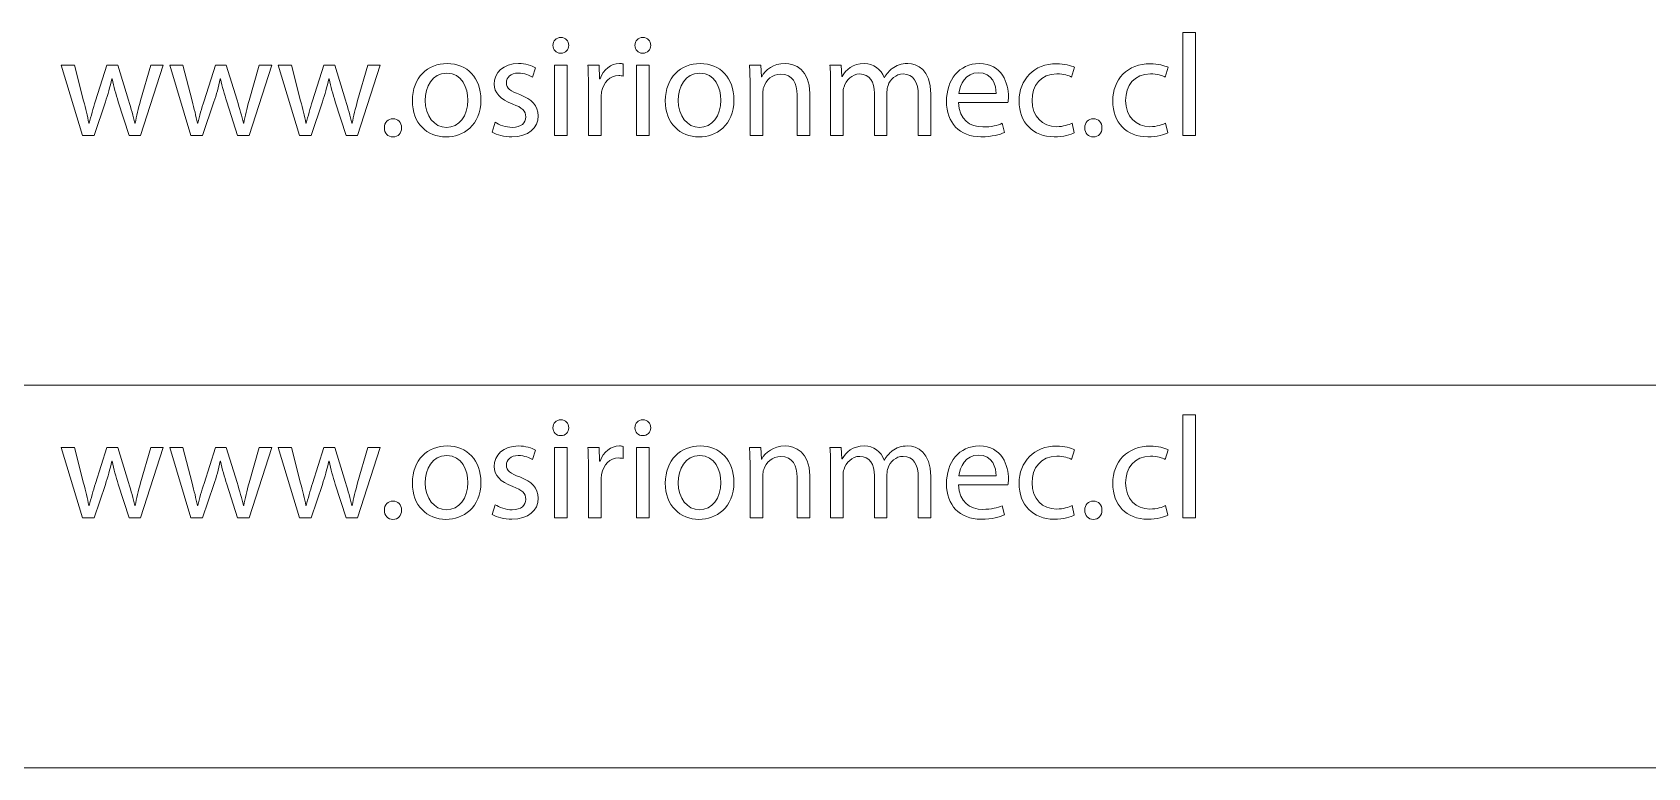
# Model space of a CAD drawing. Header units: inches. Extents: x 4400 to 4800, y 4100 to 4300.
# Drawn here: x 4631.4 to 4687.1, y 4180.2 to 4205.6 of the extents above; entities that cross this region are included whole.
import ezdxf

# ---------------------------------------------------------------- set-up
doc = ezdxf.new("R2010")
doc.units = ezdxf.units.IN
doc.header["$MEASUREMENT"] = 0
doc.layers.add('Capa 1', color=7, linetype='Continuous')

# ---------------------------------------------------------------- blocks, each defined once
blk = doc.blocks.new('block 39')
at = {"layer": 'Capa 1', "color": 1, "lineweight": 9, "true_color": 0xff0000}
for points in [[(4671.053, 4205.572), (4671.493, 4205.572), (4671.493, 4202.022), (4671.053, 4202.022), (4671.053, 4205.572)], [(4649.398, 4202.022), (4649.398, 4204.442), (4649.838, 4204.442), (4649.838, 4202.022), (4649.398, 4202.022)], [(4652.223, 4202.022), (4652.223, 4204.442), (4652.663, 4204.442), (4652.663, 4202.022), (4652.223, 4202.022)]]:
    blk.add_lwpolyline(points, dxfattribs=at)
for points, knots in [([(4649.888, 4205.122), (4649.893, 4204.972), (4649.783, 4204.852), (4649.608, 4204.852), (4649.453, 4204.852), (4649.343, 4204.972), (4649.343, 4205.122), (4649.343, 4205.278), (4649.458, 4205.397), (4649.618, 4205.397), (4649.783, 4205.397), (4649.888, 4205.278), (4649.888, 4205.122)], [0, 0, 0, 0, 1, 1, 1, 2, 2, 2, 3, 3, 3, 4, 4, 4, 4]), ([(4652.713, 4205.122), (4652.718, 4204.972), (4652.608, 4204.852), (4652.433, 4204.852), (4652.278, 4204.852), (4652.168, 4204.972), (4652.168, 4205.122), (4652.168, 4205.278), (4652.283, 4205.397), (4652.443, 4205.397), (4652.608, 4205.397), (4652.713, 4205.278), (4652.713, 4205.122)], [0, 0, 0, 0, 1, 1, 1, 2, 2, 2, 3, 3, 3, 4, 4, 4, 4]), ([(4632.848, 4204.442), (4632.848, 4204.442), (4633.168, 4203.212), (4633.168, 4203.212), (4633.238, 4202.942), (4633.303, 4202.692), (4633.348, 4202.442), (4633.348, 4202.442), (4633.363, 4202.442), (4633.363, 4202.442), (4633.418, 4202.687), (4633.498, 4202.947), (4633.578, 4203.207), (4633.578, 4203.207), (4633.973, 4204.442), (4633.973, 4204.442), (4633.973, 4204.442), (4634.343, 4204.442), (4634.343, 4204.442), (4634.343, 4204.442), (4634.719, 4203.232), (4634.719, 4203.232), (4634.809, 4202.942), (4634.879, 4202.687), (4634.934, 4202.442), (4634.934, 4202.442), (4634.948, 4202.442), (4634.948, 4202.442), (4634.988, 4202.687), (4635.054, 4202.942), (4635.133, 4203.227), (4635.133, 4203.227), (4635.479, 4204.442), (4635.479, 4204.442), (4635.479, 4204.442), (4635.914, 4204.442), (4635.914, 4204.442), (4635.914, 4204.442), (4635.133, 4202.022), (4635.133, 4202.022), (4635.133, 4202.022), (4634.733, 4202.022), (4634.733, 4202.022), (4634.733, 4202.022), (4634.363, 4203.177), (4634.363, 4203.177), (4634.278, 4203.447), (4634.208, 4203.687), (4634.148, 4203.972), (4634.148, 4203.972), (4634.138, 4203.972), (4634.138, 4203.972), (4634.079, 4203.682), (4634.003, 4203.432), (4633.918, 4203.172), (4633.918, 4203.172), (4633.528, 4202.022), (4633.528, 4202.022), (4633.528, 4202.022), (4633.128, 4202.022), (4633.128, 4202.022), (4633.128, 4202.022), (4632.398, 4204.442), (4632.398, 4204.442), (4632.398, 4204.442), (4632.848, 4204.442), (4632.848, 4204.442)], [0, 0, 0, 0, 1, 1, 1, 2, 2, 2, 3, 3, 3, 4, 4, 4, 5, 5, 5, 6, 6, 6, 7, 7, 7, 8, 8, 8, 9, 9, 9, 10, 10, 10, 11, 11, 11, 12, 12, 12, 13, 13, 13, 14, 14, 14, 15, 15, 15, 16, 16, 16, 17, 17, 17, 18, 18, 18, 19, 19, 19, 20, 20, 20, 21, 21, 21, 22, 22, 22, 22]), ([(4636.588, 4204.442), (4636.588, 4204.442), (4636.908, 4203.212), (4636.908, 4203.212), (4636.978, 4202.942), (4637.043, 4202.692), (4637.088, 4202.442), (4637.088, 4202.442), (4637.103, 4202.442), (4637.103, 4202.442), (4637.158, 4202.687), (4637.238, 4202.947), (4637.318, 4203.207), (4637.318, 4203.207), (4637.713, 4204.442), (4637.713, 4204.442), (4637.713, 4204.442), (4638.083, 4204.442), (4638.083, 4204.442), (4638.083, 4204.442), (4638.459, 4203.232), (4638.459, 4203.232), (4638.549, 4202.942), (4638.618, 4202.687), (4638.674, 4202.442), (4638.674, 4202.442), (4638.688, 4202.442), (4638.688, 4202.442), (4638.728, 4202.687), (4638.794, 4202.942), (4638.873, 4203.227), (4638.873, 4203.227), (4639.219, 4204.442), (4639.219, 4204.442), (4639.219, 4204.442), (4639.654, 4204.442), (4639.654, 4204.442), (4639.654, 4204.442), (4638.873, 4202.022), (4638.873, 4202.022), (4638.873, 4202.022), (4638.473, 4202.022), (4638.473, 4202.022), (4638.473, 4202.022), (4638.103, 4203.177), (4638.103, 4203.177), (4638.018, 4203.447), (4637.948, 4203.687), (4637.888, 4203.972), (4637.888, 4203.972), (4637.878, 4203.972), (4637.878, 4203.972), (4637.819, 4203.682), (4637.743, 4203.432), (4637.658, 4203.172), (4637.658, 4203.172), (4637.268, 4202.022), (4637.268, 4202.022), (4637.268, 4202.022), (4636.868, 4202.022), (4636.868, 4202.022), (4636.868, 4202.022), (4636.138, 4204.442), (4636.138, 4204.442), (4636.138, 4204.442), (4636.588, 4204.442), (4636.588, 4204.442)], [0, 0, 0, 0, 1, 1, 1, 2, 2, 2, 3, 3, 3, 4, 4, 4, 5, 5, 5, 6, 6, 6, 7, 7, 7, 8, 8, 8, 9, 9, 9, 10, 10, 10, 11, 11, 11, 12, 12, 12, 13, 13, 13, 14, 14, 14, 15, 15, 15, 16, 16, 16, 17, 17, 17, 18, 18, 18, 19, 19, 19, 20, 20, 20, 21, 21, 21, 22, 22, 22, 22]), ([(4640.328, 4204.442), (4640.328, 4204.442), (4640.648, 4203.212), (4640.648, 4203.212), (4640.718, 4202.942), (4640.783, 4202.692), (4640.828, 4202.442), (4640.828, 4202.442), (4640.843, 4202.442), (4640.843, 4202.442), (4640.898, 4202.687), (4640.978, 4202.947), (4641.058, 4203.207), (4641.058, 4203.207), (4641.453, 4204.442), (4641.453, 4204.442), (4641.453, 4204.442), (4641.823, 4204.442), (4641.823, 4204.442), (4641.823, 4204.442), (4642.199, 4203.232), (4642.199, 4203.232), (4642.289, 4202.942), (4642.358, 4202.687), (4642.414, 4202.442), (4642.414, 4202.442), (4642.428, 4202.442), (4642.428, 4202.442), (4642.468, 4202.687), (4642.534, 4202.942), (4642.613, 4203.227), (4642.613, 4203.227), (4642.959, 4204.442), (4642.959, 4204.442), (4642.959, 4204.442), (4643.394, 4204.442), (4643.394, 4204.442), (4643.394, 4204.442), (4642.613, 4202.022), (4642.613, 4202.022), (4642.613, 4202.022), (4642.213, 4202.022), (4642.213, 4202.022), (4642.213, 4202.022), (4641.843, 4203.177), (4641.843, 4203.177), (4641.758, 4203.447), (4641.688, 4203.687), (4641.628, 4203.972), (4641.628, 4203.972), (4641.618, 4203.972), (4641.618, 4203.972), (4641.559, 4203.682), (4641.483, 4203.432), (4641.398, 4203.172), (4641.398, 4203.172), (4641.008, 4202.022), (4641.008, 4202.022), (4641.008, 4202.022), (4640.608, 4202.022), (4640.608, 4202.022), (4640.608, 4202.022), (4639.878, 4204.442), (4639.878, 4204.442), (4639.878, 4204.442), (4640.328, 4204.442), (4640.328, 4204.442)], [0, 0, 0, 0, 1, 1, 1, 2, 2, 2, 3, 3, 3, 4, 4, 4, 5, 5, 5, 6, 6, 6, 7, 7, 7, 8, 8, 8, 9, 9, 9, 10, 10, 10, 11, 11, 11, 12, 12, 12, 13, 13, 13, 14, 14, 14, 15, 15, 15, 16, 16, 16, 17, 17, 17, 18, 18, 18, 19, 19, 19, 20, 20, 20, 21, 21, 21, 22, 22, 22, 22]), ([(4646.863, 4203.252), (4646.863, 4202.357), (4646.244, 4201.967), (4645.658, 4201.967), (4645.003, 4201.967), (4644.498, 4202.447), (4644.498, 4203.212), (4644.498, 4204.022), (4645.028, 4204.497), (4645.698, 4204.497), (4646.393, 4204.497), (4646.863, 4203.992), (4646.863, 4203.252)], [0, 0, 0, 0, 1, 1, 1, 2, 2, 2, 3, 3, 3, 4, 4, 4, 4]), ([(4647.358, 4202.472), (4647.488, 4202.387), (4647.718, 4202.297), (4647.938, 4202.297), (4648.258, 4202.297), (4648.408, 4202.457), (4648.408, 4202.657), (4648.408, 4202.867), (4648.283, 4202.982), (4647.958, 4203.102), (4647.523, 4203.257), (4647.318, 4203.497), (4647.318, 4203.787), (4647.318, 4204.177), (4647.633, 4204.497), (4648.153, 4204.497), (4648.398, 4204.497), (4648.613, 4204.427), (4648.748, 4204.347), (4648.748, 4204.347), (4648.638, 4204.027), (4648.638, 4204.027), (4648.543, 4204.087), (4648.368, 4204.167), (4648.143, 4204.167), (4647.883, 4204.167), (4647.738, 4204.017), (4647.738, 4203.837), (4647.738, 4203.637), (4647.883, 4203.547), (4648.198, 4203.427), (4648.618, 4203.267), (4648.833, 4203.057), (4648.833, 4202.697), (4648.833, 4202.272), (4648.503, 4201.972), (4647.928, 4201.972), (4647.663, 4201.972), (4647.418, 4202.037), (4647.248, 4202.137), (4647.248, 4202.137), (4647.358, 4202.472), (4647.358, 4202.472)], [0, 0, 0, 0, 1, 1, 1, 2, 2, 2, 3, 3, 3, 4, 4, 4, 5, 5, 5, 6, 6, 6, 7, 7, 7, 8, 8, 8, 9, 9, 9, 10, 10, 10, 11, 11, 11, 12, 12, 12, 13, 13, 13, 14, 14, 14, 14]), ([(4650.568, 4203.687), (4650.568, 4203.972), (4650.563, 4204.217), (4650.548, 4204.442), (4650.548, 4204.442), (4650.933, 4204.442), (4650.933, 4204.442), (4650.933, 4204.442), (4650.948, 4203.967), (4650.948, 4203.967), (4650.948, 4203.967), (4650.968, 4203.967), (4650.968, 4203.967), (4651.078, 4204.292), (4651.343, 4204.497), (4651.638, 4204.497), (4651.688, 4204.497), (4651.723, 4204.492), (4651.763, 4204.482), (4651.763, 4204.482), (4651.763, 4204.067), (4651.763, 4204.067), (4651.718, 4204.077), (4651.673, 4204.082), (4651.613, 4204.082), (4651.303, 4204.082), (4651.083, 4203.847), (4651.023, 4203.517), (4651.013, 4203.457), (4651.003, 4203.387), (4651.003, 4203.312), (4651.003, 4203.312), (4651.003, 4202.022), (4651.003, 4202.022), (4651.003, 4202.022), (4650.568, 4202.022), (4650.568, 4202.022), (4650.568, 4202.022), (4650.568, 4203.687), (4650.568, 4203.687)], [0, 0, 0, 0, 1, 1, 1, 2, 2, 2, 3, 3, 3, 4, 4, 4, 5, 5, 5, 6, 6, 6, 7, 7, 7, 8, 8, 8, 9, 9, 9, 10, 10, 10, 11, 11, 11, 12, 12, 12, 13, 13, 13, 13]), ([(4655.583, 4203.252), (4655.583, 4202.357), (4654.963, 4201.967), (4654.378, 4201.967), (4653.723, 4201.967), (4653.218, 4202.447), (4653.218, 4203.212), (4653.218, 4204.022), (4653.748, 4204.497), (4654.418, 4204.497), (4655.113, 4204.497), (4655.583, 4203.992), (4655.583, 4203.252)], [0, 0, 0, 0, 1, 1, 1, 2, 2, 2, 3, 3, 3, 4, 4, 4, 4]), ([(4656.138, 4203.787), (4656.138, 4204.037), (4656.133, 4204.242), (4656.118, 4204.442), (4656.118, 4204.442), (4656.508, 4204.442), (4656.508, 4204.442), (4656.508, 4204.442), (4656.533, 4204.042), (4656.533, 4204.042), (4656.533, 4204.042), (4656.543, 4204.042), (4656.543, 4204.042), (4656.663, 4204.272), (4656.943, 4204.497), (4657.343, 4204.497), (4657.678, 4204.497), (4658.198, 4204.297), (4658.198, 4203.467), (4658.198, 4203.467), (4658.198, 4202.022), (4658.198, 4202.022), (4658.198, 4202.022), (4657.758, 4202.022), (4657.758, 4202.022), (4657.758, 4202.022), (4657.758, 4203.417), (4657.758, 4203.417), (4657.758, 4203.807), (4657.613, 4204.132), (4657.198, 4204.132), (4656.908, 4204.132), (4656.683, 4203.927), (4656.608, 4203.682), (4656.588, 4203.627), (4656.578, 4203.552), (4656.578, 4203.477), (4656.578, 4203.477), (4656.578, 4202.022), (4656.578, 4202.022), (4656.578, 4202.022), (4656.138, 4202.022), (4656.138, 4202.022), (4656.138, 4202.022), (4656.138, 4203.787), (4656.138, 4203.787)], [0, 0, 0, 0, 1, 1, 1, 2, 2, 2, 3, 3, 3, 4, 4, 4, 5, 5, 5, 6, 6, 6, 7, 7, 7, 8, 8, 8, 9, 9, 9, 10, 10, 10, 11, 11, 11, 12, 12, 12, 13, 13, 13, 14, 14, 14, 15, 15, 15, 15]), ([(4658.913, 4203.787), (4658.913, 4204.037), (4658.908, 4204.242), (4658.893, 4204.442), (4658.893, 4204.442), (4659.278, 4204.442), (4659.278, 4204.442), (4659.278, 4204.442), (4659.298, 4204.052), (4659.298, 4204.052), (4659.298, 4204.052), (4659.313, 4204.052), (4659.313, 4204.052), (4659.448, 4204.282), (4659.673, 4204.497), (4660.073, 4204.497), (4660.403, 4204.497), (4660.653, 4204.297), (4660.758, 4204.012), (4660.758, 4204.012), (4660.768, 4204.012), (4660.768, 4204.012), (4660.843, 4204.147), (4660.938, 4204.252), (4661.038, 4204.327), (4661.183, 4204.437), (4661.343, 4204.497), (4661.573, 4204.497), (4661.893, 4204.497), (4662.368, 4204.287), (4662.368, 4203.447), (4662.368, 4203.447), (4662.368, 4202.022), (4662.368, 4202.022), (4662.368, 4202.022), (4661.938, 4202.022), (4661.938, 4202.022), (4661.938, 4202.022), (4661.938, 4203.392), (4661.938, 4203.392), (4661.938, 4203.857), (4661.768, 4204.137), (4661.413, 4204.137), (4661.163, 4204.137), (4660.968, 4203.952), (4660.893, 4203.737), (4660.873, 4203.677), (4660.858, 4203.597), (4660.858, 4203.517), (4660.858, 4203.517), (4660.858, 4202.022), (4660.858, 4202.022), (4660.858, 4202.022), (4660.428, 4202.022), (4660.428, 4202.022), (4660.428, 4202.022), (4660.428, 4203.472), (4660.428, 4203.472), (4660.428, 4203.857), (4660.258, 4204.137), (4659.923, 4204.137), (4659.648, 4204.137), (4659.448, 4203.917), (4659.378, 4203.697), (4659.353, 4203.632), (4659.343, 4203.557), (4659.343, 4203.482), (4659.343, 4203.482), (4659.343, 4202.022), (4659.343, 4202.022), (4659.343, 4202.022), (4658.913, 4202.022), (4658.913, 4202.022), (4658.913, 4202.022), (4658.913, 4203.787), (4658.913, 4203.787)], [0, 0, 0, 0, 1, 1, 1, 2, 2, 2, 3, 3, 3, 4, 4, 4, 5, 5, 5, 6, 6, 6, 7, 7, 7, 8, 8, 8, 9, 9, 9, 10, 10, 10, 11, 11, 11, 12, 12, 12, 13, 13, 13, 14, 14, 14, 15, 15, 15, 16, 16, 16, 17, 17, 17, 18, 18, 18, 19, 19, 19, 20, 20, 20, 21, 21, 21, 22, 22, 22, 23, 23, 23, 24, 24, 24, 25, 25, 25, 25]), ([(4663.328, 4203.152), (4663.338, 4202.557), (4663.718, 4202.312), (4664.158, 4202.312), (4664.473, 4202.312), (4664.663, 4202.367), (4664.828, 4202.437), (4664.828, 4202.437), (4664.903, 4202.122), (4664.903, 4202.122), (4664.748, 4202.052), (4664.483, 4201.972), (4664.098, 4201.972), (4663.353, 4201.972), (4662.908, 4202.462), (4662.908, 4203.192), (4662.908, 4203.922), (4663.338, 4204.497), (4664.043, 4204.497), (4664.833, 4204.497), (4665.043, 4203.802), (4665.043, 4203.357), (4665.043, 4203.267), (4665.033, 4203.197), (4665.028, 4203.152), (4665.028, 4203.152), (4663.328, 4203.152), (4663.328, 4203.152)], [0, 0, 0, 0, 1, 1, 1, 2, 2, 2, 3, 3, 3, 4, 4, 4, 5, 5, 5, 6, 6, 6, 7, 7, 7, 8, 8, 8, 9, 9, 9, 9]), ([(4667.313, 4202.112), (4667.198, 4202.052), (4666.943, 4201.972), (4666.618, 4201.972), (4665.888, 4201.972), (4665.413, 4202.467), (4665.413, 4203.207), (4665.413, 4203.952), (4665.923, 4204.492), (4666.713, 4204.492), (4666.973, 4204.492), (4667.203, 4204.427), (4667.323, 4204.367), (4667.323, 4204.367), (4667.223, 4204.027), (4667.223, 4204.027), (4667.118, 4204.087), (4666.953, 4204.142), (4666.713, 4204.142), (4666.158, 4204.142), (4665.857, 4203.732), (4665.857, 4203.227), (4665.857, 4202.667), (4666.218, 4202.322), (4666.698, 4202.322), (4666.948, 4202.322), (4667.113, 4202.387), (4667.238, 4202.442), (4667.238, 4202.442), (4667.313, 4202.112), (4667.313, 4202.112)], [0, 0, 0, 0, 1, 1, 1, 2, 2, 2, 3, 3, 3, 4, 4, 4, 5, 5, 5, 6, 6, 6, 7, 7, 7, 8, 8, 8, 9, 9, 9, 10, 10, 10, 10]), ([(4670.538, 4202.112), (4670.423, 4202.052), (4670.168, 4201.972), (4669.843, 4201.972), (4669.113, 4201.972), (4668.638, 4202.467), (4668.638, 4203.207), (4668.638, 4203.952), (4669.148, 4204.492), (4669.938, 4204.492), (4670.198, 4204.492), (4670.428, 4204.427), (4670.548, 4204.367), (4670.548, 4204.367), (4670.448, 4204.027), (4670.448, 4204.027), (4670.343, 4204.087), (4670.178, 4204.142), (4669.938, 4204.142), (4669.383, 4204.142), (4669.082, 4203.732), (4669.082, 4203.227), (4669.082, 4202.667), (4669.443, 4202.322), (4669.923, 4202.322), (4670.173, 4202.322), (4670.338, 4202.387), (4670.463, 4202.442), (4670.463, 4202.442), (4670.538, 4202.112), (4670.538, 4202.112)], [0, 0, 0, 0, 1, 1, 1, 2, 2, 2, 3, 3, 3, 4, 4, 4, 5, 5, 5, 6, 6, 6, 7, 7, 7, 8, 8, 8, 9, 9, 9, 10, 10, 10, 10]), ([(4644.943, 4203.227), (4644.943, 4202.697), (4645.248, 4202.297), (4645.678, 4202.297), (4646.098, 4202.297), (4646.413, 4202.692), (4646.413, 4203.237), (4646.413, 4203.647), (4646.208, 4204.167), (4645.688, 4204.167), (4645.168, 4204.167), (4644.943, 4203.687), (4644.943, 4203.227)], [0, 0, 0, 0, 1, 1, 1, 2, 2, 2, 3, 3, 3, 4, 4, 4, 4]), ([(4653.663, 4203.227), (4653.663, 4202.697), (4653.968, 4202.297), (4654.398, 4202.297), (4654.818, 4202.297), (4655.133, 4202.692), (4655.133, 4203.237), (4655.133, 4203.647), (4654.928, 4204.167), (4654.408, 4204.167), (4653.888, 4204.167), (4653.663, 4203.687), (4653.663, 4203.227)], [0, 0, 0, 0, 1, 1, 1, 2, 2, 2, 3, 3, 3, 4, 4, 4, 4]), ([(4664.618, 4203.467), (4664.623, 4203.747), (4664.503, 4204.182), (4664.008, 4204.182), (4663.563, 4204.182), (4663.368, 4203.772), (4663.333, 4203.467), (4663.333, 4203.467), (4664.618, 4203.467), (4664.618, 4203.467)], [0, 0, 0, 0, 1, 1, 1, 2, 2, 2, 3, 3, 3, 3]), ([(4643.533, 4202.282), (4643.533, 4202.467), (4643.658, 4202.597), (4643.833, 4202.597), (4644.008, 4202.597), (4644.128, 4202.467), (4644.128, 4202.282), (4644.128, 4202.102), (4644.013, 4201.967), (4643.828, 4201.967), (4643.653, 4201.967), (4643.533, 4202.102), (4643.533, 4202.282)], [0, 0, 0, 0, 1, 1, 1, 2, 2, 2, 3, 3, 3, 4, 4, 4, 4]), ([(4667.673, 4202.282), (4667.673, 4202.467), (4667.798, 4202.597), (4667.973, 4202.597), (4668.148, 4202.597), (4668.268, 4202.467), (4668.268, 4202.282), (4668.268, 4202.102), (4668.153, 4201.967), (4667.968, 4201.967), (4667.793, 4201.967), (4667.673, 4202.102), (4667.673, 4202.282)], [0, 0, 0, 0, 1, 1, 1, 2, 2, 2, 3, 3, 3, 4, 4, 4, 4])]:
    blk.add_open_spline(points, degree=3, knots=knots, dxfattribs=at)
blk = doc.blocks.new('block 40')
at = {"layer": 'Capa 1', "color": 1, "lineweight": 9, "true_color": 0xff0000}
for points in [[(4671.053, 4192.398), (4671.493, 4192.398), (4671.493, 4188.848), (4671.053, 4188.848), (4671.053, 4192.398)], [(4649.398, 4188.848), (4649.398, 4191.268), (4649.838, 4191.268), (4649.838, 4188.848), (4649.398, 4188.848)], [(4652.223, 4188.848), (4652.223, 4191.268), (4652.663, 4191.268), (4652.663, 4188.848), (4652.223, 4188.848)]]:
    blk.add_lwpolyline(points, dxfattribs=at)
for points, knots in [([(4649.888, 4191.948), (4649.893, 4191.798), (4649.783, 4191.678), (4649.608, 4191.678), (4649.453, 4191.678), (4649.343, 4191.798), (4649.343, 4191.948), (4649.343, 4192.103), (4649.458, 4192.223), (4649.618, 4192.223), (4649.783, 4192.223), (4649.888, 4192.103), (4649.888, 4191.948)], [0, 0, 0, 0, 1, 1, 1, 2, 2, 2, 3, 3, 3, 4, 4, 4, 4]), ([(4652.713, 4191.948), (4652.718, 4191.798), (4652.608, 4191.678), (4652.433, 4191.678), (4652.278, 4191.678), (4652.168, 4191.798), (4652.168, 4191.948), (4652.168, 4192.103), (4652.283, 4192.223), (4652.443, 4192.223), (4652.608, 4192.223), (4652.713, 4192.103), (4652.713, 4191.948)], [0, 0, 0, 0, 1, 1, 1, 2, 2, 2, 3, 3, 3, 4, 4, 4, 4]), ([(4632.848, 4191.268), (4632.848, 4191.268), (4633.168, 4190.038), (4633.168, 4190.038), (4633.238, 4189.768), (4633.303, 4189.518), (4633.348, 4189.268), (4633.348, 4189.268), (4633.363, 4189.268), (4633.363, 4189.268), (4633.418, 4189.513), (4633.498, 4189.773), (4633.578, 4190.033), (4633.578, 4190.033), (4633.973, 4191.268), (4633.973, 4191.268), (4633.973, 4191.268), (4634.343, 4191.268), (4634.343, 4191.268), (4634.343, 4191.268), (4634.719, 4190.058), (4634.719, 4190.058), (4634.809, 4189.768), (4634.879, 4189.513), (4634.934, 4189.268), (4634.934, 4189.268), (4634.948, 4189.268), (4634.948, 4189.268), (4634.988, 4189.513), (4635.054, 4189.768), (4635.133, 4190.053), (4635.133, 4190.053), (4635.479, 4191.268), (4635.479, 4191.268), (4635.479, 4191.268), (4635.914, 4191.268), (4635.914, 4191.268), (4635.914, 4191.268), (4635.133, 4188.848), (4635.133, 4188.848), (4635.133, 4188.848), (4634.733, 4188.848), (4634.733, 4188.848), (4634.733, 4188.848), (4634.363, 4190.003), (4634.363, 4190.003), (4634.278, 4190.273), (4634.208, 4190.513), (4634.148, 4190.798), (4634.148, 4190.798), (4634.138, 4190.798), (4634.138, 4190.798), (4634.079, 4190.508), (4634.003, 4190.258), (4633.918, 4189.998), (4633.918, 4189.998), (4633.528, 4188.848), (4633.528, 4188.848), (4633.528, 4188.848), (4633.128, 4188.848), (4633.128, 4188.848), (4633.128, 4188.848), (4632.398, 4191.268), (4632.398, 4191.268), (4632.398, 4191.268), (4632.848, 4191.268), (4632.848, 4191.268)], [0, 0, 0, 0, 1, 1, 1, 2, 2, 2, 3, 3, 3, 4, 4, 4, 5, 5, 5, 6, 6, 6, 7, 7, 7, 8, 8, 8, 9, 9, 9, 10, 10, 10, 11, 11, 11, 12, 12, 12, 13, 13, 13, 14, 14, 14, 15, 15, 15, 16, 16, 16, 17, 17, 17, 18, 18, 18, 19, 19, 19, 20, 20, 20, 21, 21, 21, 22, 22, 22, 22]), ([(4636.588, 4191.268), (4636.588, 4191.268), (4636.908, 4190.038), (4636.908, 4190.038), (4636.978, 4189.768), (4637.043, 4189.518), (4637.088, 4189.268), (4637.088, 4189.268), (4637.103, 4189.268), (4637.103, 4189.268), (4637.158, 4189.513), (4637.238, 4189.773), (4637.318, 4190.033), (4637.318, 4190.033), (4637.713, 4191.268), (4637.713, 4191.268), (4637.713, 4191.268), (4638.083, 4191.268), (4638.083, 4191.268), (4638.083, 4191.268), (4638.459, 4190.058), (4638.459, 4190.058), (4638.549, 4189.768), (4638.618, 4189.513), (4638.674, 4189.268), (4638.674, 4189.268), (4638.688, 4189.268), (4638.688, 4189.268), (4638.728, 4189.513), (4638.794, 4189.768), (4638.873, 4190.053), (4638.873, 4190.053), (4639.219, 4191.268), (4639.219, 4191.268), (4639.219, 4191.268), (4639.654, 4191.268), (4639.654, 4191.268), (4639.654, 4191.268), (4638.873, 4188.848), (4638.873, 4188.848), (4638.873, 4188.848), (4638.473, 4188.848), (4638.473, 4188.848), (4638.473, 4188.848), (4638.103, 4190.003), (4638.103, 4190.003), (4638.018, 4190.273), (4637.948, 4190.513), (4637.888, 4190.798), (4637.888, 4190.798), (4637.878, 4190.798), (4637.878, 4190.798), (4637.819, 4190.508), (4637.743, 4190.258), (4637.658, 4189.998), (4637.658, 4189.998), (4637.268, 4188.848), (4637.268, 4188.848), (4637.268, 4188.848), (4636.868, 4188.848), (4636.868, 4188.848), (4636.868, 4188.848), (4636.138, 4191.268), (4636.138, 4191.268), (4636.138, 4191.268), (4636.588, 4191.268), (4636.588, 4191.268)], [0, 0, 0, 0, 1, 1, 1, 2, 2, 2, 3, 3, 3, 4, 4, 4, 5, 5, 5, 6, 6, 6, 7, 7, 7, 8, 8, 8, 9, 9, 9, 10, 10, 10, 11, 11, 11, 12, 12, 12, 13, 13, 13, 14, 14, 14, 15, 15, 15, 16, 16, 16, 17, 17, 17, 18, 18, 18, 19, 19, 19, 20, 20, 20, 21, 21, 21, 22, 22, 22, 22]), ([(4640.328, 4191.268), (4640.328, 4191.268), (4640.648, 4190.038), (4640.648, 4190.038), (4640.718, 4189.768), (4640.783, 4189.518), (4640.828, 4189.268), (4640.828, 4189.268), (4640.843, 4189.268), (4640.843, 4189.268), (4640.898, 4189.513), (4640.978, 4189.773), (4641.058, 4190.033), (4641.058, 4190.033), (4641.453, 4191.268), (4641.453, 4191.268), (4641.453, 4191.268), (4641.823, 4191.268), (4641.823, 4191.268), (4641.823, 4191.268), (4642.199, 4190.058), (4642.199, 4190.058), (4642.289, 4189.768), (4642.358, 4189.513), (4642.414, 4189.268), (4642.414, 4189.268), (4642.428, 4189.268), (4642.428, 4189.268), (4642.468, 4189.513), (4642.534, 4189.768), (4642.613, 4190.053), (4642.613, 4190.053), (4642.959, 4191.268), (4642.959, 4191.268), (4642.959, 4191.268), (4643.394, 4191.268), (4643.394, 4191.268), (4643.394, 4191.268), (4642.613, 4188.848), (4642.613, 4188.848), (4642.613, 4188.848), (4642.213, 4188.848), (4642.213, 4188.848), (4642.213, 4188.848), (4641.843, 4190.003), (4641.843, 4190.003), (4641.758, 4190.273), (4641.688, 4190.513), (4641.628, 4190.798), (4641.628, 4190.798), (4641.618, 4190.798), (4641.618, 4190.798), (4641.559, 4190.508), (4641.483, 4190.258), (4641.398, 4189.998), (4641.398, 4189.998), (4641.008, 4188.848), (4641.008, 4188.848), (4641.008, 4188.848), (4640.608, 4188.848), (4640.608, 4188.848), (4640.608, 4188.848), (4639.878, 4191.268), (4639.878, 4191.268), (4639.878, 4191.268), (4640.328, 4191.268), (4640.328, 4191.268)], [0, 0, 0, 0, 1, 1, 1, 2, 2, 2, 3, 3, 3, 4, 4, 4, 5, 5, 5, 6, 6, 6, 7, 7, 7, 8, 8, 8, 9, 9, 9, 10, 10, 10, 11, 11, 11, 12, 12, 12, 13, 13, 13, 14, 14, 14, 15, 15, 15, 16, 16, 16, 17, 17, 17, 18, 18, 18, 19, 19, 19, 20, 20, 20, 21, 21, 21, 22, 22, 22, 22]), ([(4646.863, 4190.078), (4646.863, 4189.183), (4646.244, 4188.793), (4645.658, 4188.793), (4645.003, 4188.793), (4644.498, 4189.273), (4644.498, 4190.038), (4644.498, 4190.848), (4645.028, 4191.323), (4645.698, 4191.323), (4646.393, 4191.323), (4646.863, 4190.818), (4646.863, 4190.078)], [0, 0, 0, 0, 1, 1, 1, 2, 2, 2, 3, 3, 3, 4, 4, 4, 4]), ([(4644.943, 4190.053), (4644.943, 4189.523), (4645.248, 4189.123), (4645.678, 4189.123), (4646.098, 4189.123), (4646.413, 4189.518), (4646.413, 4190.063), (4646.413, 4190.473), (4646.208, 4190.993), (4645.688, 4190.993), (4645.168, 4190.993), (4644.943, 4190.513), (4644.943, 4190.053)], [0, 0, 0, 0, 1, 1, 1, 2, 2, 2, 3, 3, 3, 4, 4, 4, 4]), ([(4647.358, 4189.298), (4647.488, 4189.213), (4647.718, 4189.123), (4647.938, 4189.123), (4648.258, 4189.123), (4648.408, 4189.283), (4648.408, 4189.483), (4648.408, 4189.693), (4648.283, 4189.808), (4647.958, 4189.928), (4647.523, 4190.083), (4647.318, 4190.323), (4647.318, 4190.613), (4647.318, 4191.003), (4647.633, 4191.323), (4648.153, 4191.323), (4648.398, 4191.323), (4648.613, 4191.253), (4648.748, 4191.173), (4648.748, 4191.173), (4648.638, 4190.853), (4648.638, 4190.853), (4648.543, 4190.913), (4648.368, 4190.993), (4648.143, 4190.993), (4647.883, 4190.993), (4647.738, 4190.843), (4647.738, 4190.663), (4647.738, 4190.463), (4647.883, 4190.373), (4648.198, 4190.253), (4648.618, 4190.093), (4648.833, 4189.883), (4648.833, 4189.523), (4648.833, 4189.098), (4648.503, 4188.798), (4647.928, 4188.798), (4647.663, 4188.798), (4647.418, 4188.863), (4647.248, 4188.963), (4647.248, 4188.963), (4647.358, 4189.298), (4647.358, 4189.298)], [0, 0, 0, 0, 1, 1, 1, 2, 2, 2, 3, 3, 3, 4, 4, 4, 5, 5, 5, 6, 6, 6, 7, 7, 7, 8, 8, 8, 9, 9, 9, 10, 10, 10, 11, 11, 11, 12, 12, 12, 13, 13, 13, 14, 14, 14, 14]), ([(4650.568, 4190.513), (4650.568, 4190.798), (4650.563, 4191.043), (4650.548, 4191.268), (4650.548, 4191.268), (4650.933, 4191.268), (4650.933, 4191.268), (4650.933, 4191.268), (4650.948, 4190.793), (4650.948, 4190.793), (4650.948, 4190.793), (4650.968, 4190.793), (4650.968, 4190.793), (4651.078, 4191.118), (4651.343, 4191.323), (4651.638, 4191.323), (4651.688, 4191.323), (4651.723, 4191.318), (4651.763, 4191.308), (4651.763, 4191.308), (4651.763, 4190.893), (4651.763, 4190.893), (4651.718, 4190.903), (4651.673, 4190.908), (4651.613, 4190.908), (4651.303, 4190.908), (4651.083, 4190.673), (4651.023, 4190.343), (4651.013, 4190.283), (4651.003, 4190.213), (4651.003, 4190.138), (4651.003, 4190.138), (4651.003, 4188.848), (4651.003, 4188.848), (4651.003, 4188.848), (4650.568, 4188.848), (4650.568, 4188.848), (4650.568, 4188.848), (4650.568, 4190.513), (4650.568, 4190.513)], [0, 0, 0, 0, 1, 1, 1, 2, 2, 2, 3, 3, 3, 4, 4, 4, 5, 5, 5, 6, 6, 6, 7, 7, 7, 8, 8, 8, 9, 9, 9, 10, 10, 10, 11, 11, 11, 12, 12, 12, 13, 13, 13, 13]), ([(4655.583, 4190.078), (4655.583, 4189.183), (4654.963, 4188.793), (4654.378, 4188.793), (4653.723, 4188.793), (4653.218, 4189.273), (4653.218, 4190.038), (4653.218, 4190.848), (4653.748, 4191.323), (4654.418, 4191.323), (4655.113, 4191.323), (4655.583, 4190.818), (4655.583, 4190.078)], [0, 0, 0, 0, 1, 1, 1, 2, 2, 2, 3, 3, 3, 4, 4, 4, 4]), ([(4653.663, 4190.053), (4653.663, 4189.523), (4653.968, 4189.123), (4654.398, 4189.123), (4654.818, 4189.123), (4655.133, 4189.518), (4655.133, 4190.063), (4655.133, 4190.473), (4654.928, 4190.993), (4654.408, 4190.993), (4653.888, 4190.993), (4653.663, 4190.513), (4653.663, 4190.053)], [0, 0, 0, 0, 1, 1, 1, 2, 2, 2, 3, 3, 3, 4, 4, 4, 4]), ([(4656.138, 4190.613), (4656.138, 4190.863), (4656.133, 4191.068), (4656.118, 4191.268), (4656.118, 4191.268), (4656.508, 4191.268), (4656.508, 4191.268), (4656.508, 4191.268), (4656.533, 4190.868), (4656.533, 4190.868), (4656.533, 4190.868), (4656.543, 4190.868), (4656.543, 4190.868), (4656.663, 4191.098), (4656.943, 4191.323), (4657.343, 4191.323), (4657.678, 4191.323), (4658.198, 4191.123), (4658.198, 4190.293), (4658.198, 4190.293), (4658.198, 4188.848), (4658.198, 4188.848), (4658.198, 4188.848), (4657.758, 4188.848), (4657.758, 4188.848), (4657.758, 4188.848), (4657.758, 4190.243), (4657.758, 4190.243), (4657.758, 4190.633), (4657.613, 4190.958), (4657.198, 4190.958), (4656.908, 4190.958), (4656.683, 4190.753), (4656.608, 4190.508), (4656.588, 4190.453), (4656.578, 4190.378), (4656.578, 4190.303), (4656.578, 4190.303), (4656.578, 4188.848), (4656.578, 4188.848), (4656.578, 4188.848), (4656.138, 4188.848), (4656.138, 4188.848), (4656.138, 4188.848), (4656.138, 4190.613), (4656.138, 4190.613)], [0, 0, 0, 0, 1, 1, 1, 2, 2, 2, 3, 3, 3, 4, 4, 4, 5, 5, 5, 6, 6, 6, 7, 7, 7, 8, 8, 8, 9, 9, 9, 10, 10, 10, 11, 11, 11, 12, 12, 12, 13, 13, 13, 14, 14, 14, 15, 15, 15, 15]), ([(4658.913, 4190.613), (4658.913, 4190.863), (4658.908, 4191.068), (4658.893, 4191.268), (4658.893, 4191.268), (4659.278, 4191.268), (4659.278, 4191.268), (4659.278, 4191.268), (4659.298, 4190.878), (4659.298, 4190.878), (4659.298, 4190.878), (4659.313, 4190.878), (4659.313, 4190.878), (4659.448, 4191.108), (4659.673, 4191.323), (4660.073, 4191.323), (4660.403, 4191.323), (4660.653, 4191.123), (4660.758, 4190.838), (4660.758, 4190.838), (4660.768, 4190.838), (4660.768, 4190.838), (4660.843, 4190.973), (4660.938, 4191.078), (4661.038, 4191.153), (4661.183, 4191.263), (4661.343, 4191.323), (4661.573, 4191.323), (4661.893, 4191.323), (4662.368, 4191.113), (4662.368, 4190.273), (4662.368, 4190.273), (4662.368, 4188.848), (4662.368, 4188.848), (4662.368, 4188.848), (4661.938, 4188.848), (4661.938, 4188.848), (4661.938, 4188.848), (4661.938, 4190.218), (4661.938, 4190.218), (4661.938, 4190.683), (4661.768, 4190.963), (4661.413, 4190.963), (4661.163, 4190.963), (4660.968, 4190.778), (4660.893, 4190.563), (4660.873, 4190.503), (4660.858, 4190.423), (4660.858, 4190.343), (4660.858, 4190.343), (4660.858, 4188.848), (4660.858, 4188.848), (4660.858, 4188.848), (4660.428, 4188.848), (4660.428, 4188.848), (4660.428, 4188.848), (4660.428, 4190.298), (4660.428, 4190.298), (4660.428, 4190.683), (4660.258, 4190.963), (4659.923, 4190.963), (4659.648, 4190.963), (4659.448, 4190.743), (4659.378, 4190.523), (4659.353, 4190.458), (4659.343, 4190.383), (4659.343, 4190.308), (4659.343, 4190.308), (4659.343, 4188.848), (4659.343, 4188.848), (4659.343, 4188.848), (4658.913, 4188.848), (4658.913, 4188.848), (4658.913, 4188.848), (4658.913, 4190.613), (4658.913, 4190.613)], [0, 0, 0, 0, 1, 1, 1, 2, 2, 2, 3, 3, 3, 4, 4, 4, 5, 5, 5, 6, 6, 6, 7, 7, 7, 8, 8, 8, 9, 9, 9, 10, 10, 10, 11, 11, 11, 12, 12, 12, 13, 13, 13, 14, 14, 14, 15, 15, 15, 16, 16, 16, 17, 17, 17, 18, 18, 18, 19, 19, 19, 20, 20, 20, 21, 21, 21, 22, 22, 22, 23, 23, 23, 24, 24, 24, 25, 25, 25, 25]), ([(4663.328, 4189.978), (4663.338, 4189.383), (4663.718, 4189.138), (4664.158, 4189.138), (4664.473, 4189.138), (4664.663, 4189.193), (4664.828, 4189.263), (4664.828, 4189.263), (4664.903, 4188.948), (4664.903, 4188.948), (4664.748, 4188.878), (4664.483, 4188.798), (4664.098, 4188.798), (4663.353, 4188.798), (4662.908, 4189.288), (4662.908, 4190.018), (4662.908, 4190.748), (4663.338, 4191.323), (4664.043, 4191.323), (4664.833, 4191.323), (4665.043, 4190.628), (4665.043, 4190.183), (4665.043, 4190.093), (4665.033, 4190.023), (4665.028, 4189.978), (4665.028, 4189.978), (4663.328, 4189.978), (4663.328, 4189.978)], [0, 0, 0, 0, 1, 1, 1, 2, 2, 2, 3, 3, 3, 4, 4, 4, 5, 5, 5, 6, 6, 6, 7, 7, 7, 8, 8, 8, 9, 9, 9, 9]), ([(4664.618, 4190.293), (4664.623, 4190.573), (4664.503, 4191.008), (4664.008, 4191.008), (4663.563, 4191.008), (4663.368, 4190.598), (4663.333, 4190.293), (4663.333, 4190.293), (4664.618, 4190.293), (4664.618, 4190.293)], [0, 0, 0, 0, 1, 1, 1, 2, 2, 2, 3, 3, 3, 3]), ([(4667.313, 4188.938), (4667.198, 4188.878), (4666.943, 4188.798), (4666.618, 4188.798), (4665.888, 4188.798), (4665.413, 4189.293), (4665.413, 4190.033), (4665.413, 4190.778), (4665.923, 4191.318), (4666.713, 4191.318), (4666.973, 4191.318), (4667.203, 4191.253), (4667.323, 4191.193), (4667.323, 4191.193), (4667.223, 4190.853), (4667.223, 4190.853), (4667.118, 4190.913), (4666.953, 4190.968), (4666.713, 4190.968), (4666.158, 4190.968), (4665.857, 4190.558), (4665.857, 4190.053), (4665.857, 4189.493), (4666.218, 4189.148), (4666.698, 4189.148), (4666.948, 4189.148), (4667.113, 4189.213), (4667.238, 4189.268), (4667.238, 4189.268), (4667.313, 4188.938), (4667.313, 4188.938)], [0, 0, 0, 0, 1, 1, 1, 2, 2, 2, 3, 3, 3, 4, 4, 4, 5, 5, 5, 6, 6, 6, 7, 7, 7, 8, 8, 8, 9, 9, 9, 10, 10, 10, 10]), ([(4670.538, 4188.938), (4670.423, 4188.878), (4670.168, 4188.798), (4669.843, 4188.798), (4669.113, 4188.798), (4668.638, 4189.293), (4668.638, 4190.033), (4668.638, 4190.778), (4669.148, 4191.318), (4669.938, 4191.318), (4670.198, 4191.318), (4670.428, 4191.253), (4670.548, 4191.193), (4670.548, 4191.193), (4670.448, 4190.853), (4670.448, 4190.853), (4670.343, 4190.913), (4670.178, 4190.968), (4669.938, 4190.968), (4669.383, 4190.968), (4669.082, 4190.558), (4669.082, 4190.053), (4669.082, 4189.493), (4669.443, 4189.148), (4669.923, 4189.148), (4670.173, 4189.148), (4670.338, 4189.213), (4670.463, 4189.268), (4670.463, 4189.268), (4670.538, 4188.938), (4670.538, 4188.938)], [0, 0, 0, 0, 1, 1, 1, 2, 2, 2, 3, 3, 3, 4, 4, 4, 5, 5, 5, 6, 6, 6, 7, 7, 7, 8, 8, 8, 9, 9, 9, 10, 10, 10, 10]), ([(4643.533, 4189.108), (4643.533, 4189.293), (4643.658, 4189.423), (4643.833, 4189.423), (4644.008, 4189.423), (4644.128, 4189.293), (4644.128, 4189.108), (4644.128, 4188.928), (4644.013, 4188.793), (4643.828, 4188.793), (4643.653, 4188.793), (4643.533, 4188.928), (4643.533, 4189.108)], [0, 0, 0, 0, 1, 1, 1, 2, 2, 2, 3, 3, 3, 4, 4, 4, 4]), ([(4667.673, 4189.108), (4667.673, 4189.293), (4667.798, 4189.423), (4667.973, 4189.423), (4668.148, 4189.423), (4668.268, 4189.293), (4668.268, 4189.108), (4668.268, 4188.928), (4668.153, 4188.793), (4667.968, 4188.793), (4667.793, 4188.793), (4667.673, 4188.928), (4667.673, 4189.108)], [0, 0, 0, 0, 1, 1, 1, 2, 2, 2, 3, 3, 3, 4, 4, 4, 4])]:
    blk.add_open_spline(points, degree=3, knots=knots, dxfattribs=at)

msp = doc.modelspace()

# ---------------------------------------------------------------- linework, layer by layer
at = {"layer": 'Capa 1', "color": 7, "lineweight": 9, "true_color": 0xffffff}
msp.add_open_spline([(4651.001, 4193.412), (4651.001, 4193.412), (4608.307, 4193.412), (4608.307, 4193.412), (4605.239, 4193.412), (4602.669, 4191.241), (4602.002, 4188.325), (4602.002, 4188.325), (4602.002, 4188.325), (4602.002, 4188.325), (4602.002, 4188.325), (4611.795, 4188.325), (4611.795, 4188.325), (4611.795, 4188.325), (4611.795, 4188.325), (4611.795, 4188.325), (4611.795, 4188.601), (4612.019, 4188.825), (4612.295, 4188.825), (4612.571, 4188.825), (4612.795, 4188.601), (4612.795, 4188.325), (4612.795, 4188.049), (4612.571, 4187.825), (4612.335, 4187.825), (4612.335, 4187.825), (4612.335, 4185.825), (4612.335, 4185.825), (4612.571, 4185.825), (4612.795, 4185.601), (4612.795, 4185.325), (4612.795, 4185.049), (4612.571, 4184.825), (4612.295, 4184.825), (4612.019, 4184.825), (4611.795, 4185.049), (4611.795, 4185.325), (4611.795, 4185.325), (4602.002, 4185.325), (4602.002, 4185.325), (4602.002, 4185.325), (4602.002, 4185.325), (4602.002, 4185.325), (4602.669, 4182.41), (4605.239, 4180.238), (4608.307, 4180.238), (4608.307, 4180.238), (4651.001, 4180.238), (4651.001, 4180.238), (4651.001, 4180.238), (4693.695, 4180.238), (4693.695, 4180.238), (4696.764, 4180.238), (4699.333, 4182.41), (4700.001, 4185.325), (4700.001, 4185.325), (4700.001, 4185.325), (4700.001, 4185.325), (4700.001, 4185.325), (4690.205, 4185.325), (4690.205, 4185.325), (4690.205, 4185.049), (4689.981, 4184.825), (4689.705, 4184.825), (4689.429, 4184.825), (4689.205, 4185.049), (4689.205, 4185.325), (4689.205, 4185.601), (4689.429, 4185.825), (4689.675, 4185.855), (4689.675, 4185.855), (4689.675, 4187.855), (4689.675, 4187.855), (4689.429, 4187.825), (4689.205, 4188.049), (4689.205, 4188.325), (4689.205, 4188.601), (4689.429, 4188.825), (4689.705, 4188.825), (4689.981, 4188.825), (4690.205, 4188.601), (4690.205, 4188.325), (4690.205, 4188.325), (4690.205, 4188.325), (4690.205, 4188.325), (4690.205, 4188.325), (4700, 4188.325), (4700, 4188.325), (4700, 4188.325), (4700.001, 4188.325), (4700.001, 4188.325), (4699.333, 4191.241), (4696.764, 4193.412), (4693.695, 4193.412), (4693.695, 4193.412), (4651.001, 4193.412), (4651.001, 4193.412)], degree=3, knots=[0, 0, 0, 0, 1, 1, 1, 2, 2, 2, 3, 3, 3, 4, 4, 4, 5, 5, 5, 6, 6, 6, 7, 7, 7, 8, 8, 8, 9, 9, 9, 10, 10, 10, 11, 11, 11, 12, 12, 12, 13, 13, 13, 14, 14, 14, 15, 15, 15, 16, 16, 16, 17, 17, 17, 18, 18, 18, 19, 19, 19, 20, 20, 20, 21, 21, 21, 22, 22, 22, 23, 23, 23, 24, 24, 24, 25, 25, 25, 26, 26, 26, 27, 27, 27, 28, 28, 28, 29, 29, 29, 30, 30, 30, 31, 31, 31, 32, 32, 32, 32], dxfattribs=at)

# ---------------------------------------------------------------- block references
at = {"layer": 'Capa 1'}
for name in ['block 39', 'block 40']:
    msp.add_blockref(name, (0, 0), dxfattribs=at)

doc.saveas('drawing.dxf')
